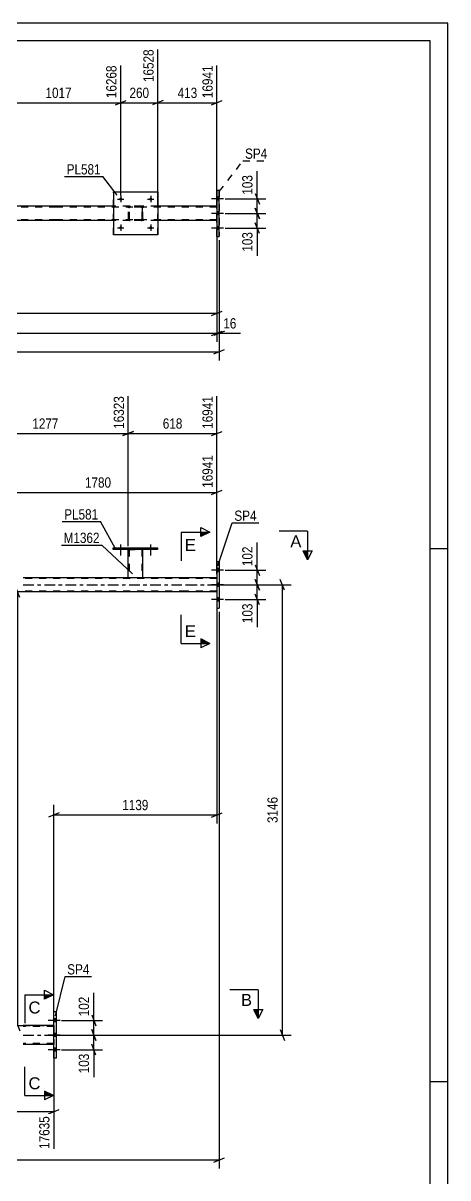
# Model space of a CAD drawing. Header units: millimetres. Extents: x -126 to 715, y -436 to 158.
# Drawn here: x 595.8 to 714.7, y -164.8 to 158.1 of the extents above; entities that cross this region are included whole.
import ezdxf

# ---------------------------------------------------------------- set-up
doc = ezdxf.new("R2010")
doc.units = ezdxf.units.MM
doc.linetypes.add('DXK_LINE_DOT2', pattern=[3.9198, 1.9599, -1.9599])
doc.linetypes.add('DXK_LINE_DOT3', pattern=[5.9187, 2.979, -0.9799, 0.9799, -0.9799])
doc.styles.add('Arial', font='ARIAL.TTF', dxfattribs={"height": 0.2})
doc.styles.add('Arial Narrow', font='ARIALN.TTF', dxfattribs={"height": 0.2})

# ---------------------------------------------------------------- blocks, each defined once
blk = doc.blocks.new('Unknown-232816294-1134')
at = {"color": 5, "linetype": 'Continuous'}
for p, q in [((714.67, 158.06), (-126.33, 158.06)), ((714.67, -435.94), (714.67, 158.06)), ((709.67, 153.06), (-121.33, 153.06)), ((709.67, -430.94), (709.67, 153.06)), ((714.67, 11.06), (709.67, 11.06)), ((714.67, -137.94), (709.67, -137.94))]:
    blk.add_line(p, q, dxfattribs=at)
blk = doc.blocks.new('Part-232816294-23075 - 23056')
at = {"color": 2, "linetype": 'Continuous'}
for p, q in [((650.05, 111.35), (650.05, 111.35)), ((650.05, 111.35), (650.69, 111.35)), ((650.05, 111.35), (650.05, 98.35)), ((650.69, 98.35), (650.69, 111.35)), ((650.05, 98.35), (650.05, 98.35)), ((650.05, 98.35), (650.69, 98.35))]:
    blk.add_line(p, q, dxfattribs=at)
at = {"color": 7, "linetype": 'DXK_LINE_DOT2'}
for p, q in [((650.05, 98.35), (650.05, 111.35)), ((650.69, 111.35), (650.69, 111.35)), ((650.69, 111.35), (650.69, 98.35)), ((650.69, 98.35), (650.69, 98.35))]:
    blk.add_line(p, q, dxfattribs=at)
blk = doc.blocks.new('Part-232816294-23153 - 23056')
at = {"color": 7, "linetype": 'DXK_LINE_DOT2'}
for p, q in [((605.03, 106.61), (267.49, 106.61)), ((650.05, 106.61), (605.13, 106.61)), ((633.53, 106.85), (621.13, 106.85)), ((650.05, 102.85), (650.05, 106.85)), ((605.03, 103.09), (267.49, 103.09)), ((650.05, 103.09), (605.13, 103.09)), ((633.53, 102.85), (621.13, 102.85))]:
    blk.add_line(p, q, dxfattribs=at)
at = {"color": 2, "linetype": 'Continuous'}
for p, q in [((605.03, 106.85), (588.34, 106.85)), ((621.13, 106.85), (605.13, 106.85)), ((650.05, 106.85), (633.53, 106.85)), ((605.03, 102.85), (588.34, 102.85)), ((621.13, 102.85), (605.13, 102.85)), ((650.05, 102.85), (633.53, 102.85))]:
    blk.add_line(p, q, dxfattribs=at)
blk = doc.blocks.new('Bolt-232816294-23193 - 23056')
at = {"linetype": 'Continuous'}
for points in [[(650.69, 108.51), (650.69, 109.39), (650.05, 109.39), (650.05, 108.51)], [(650.69, 108.51), (650.69, 109.39), (650.05, 109.39), (650.05, 108.51)], [(650.69, 108.51), (650.69, 109.39), (650.05, 109.39), (650.05, 108.51)], [(650.69, 104.41), (650.69, 105.29), (650.05, 105.29), (650.05, 104.41)], [(650.69, 104.41), (650.69, 105.29), (650.05, 105.29), (650.05, 104.41)], [(650.69, 100.31), (650.69, 101.19), (650.05, 101.19), (650.05, 100.31)], [(650.69, 100.31), (650.69, 101.19), (650.05, 101.19), (650.05, 100.31)], [(650.69, 100.31), (650.69, 101.19), (650.05, 101.19), (650.05, 100.31)]]:
    blk.add_hatch(color=1, dxfattribs=at).paths.add_polyline_path(points)
at = {"color": 1, "linetype": 'Continuous'}
for p, q in [((651.85, 108.95), (648.53, 108.95)), ((651.85, 108.95), (648.53, 108.95)), ((651.85, 108.95), (648.53, 108.95)), ((650.69, 109.39), (650.05, 109.39)), ((650.69, 109.39), (650.05, 109.39)), ((650.69, 109.39), (650.05, 109.39)), ((650.69, 108.51), (650.05, 108.51)), ((650.69, 108.51), (650.05, 108.51)), ((650.69, 108.51), (650.05, 108.51)), ((651.85, 104.85), (648.53, 104.85)), ((651.85, 104.85), (648.53, 104.85)), ((650.69, 105.29), (650.05, 105.29)), ((650.69, 105.29), (650.05, 105.29)), ((650.69, 104.41), (650.05, 104.41)), ((650.69, 104.41), (650.05, 104.41)), ((651.85, 100.75), (648.53, 100.75)), ((651.85, 100.75), (648.53, 100.75)), ((651.85, 100.75), (648.53, 100.75)), ((650.69, 101.19), (650.05, 101.19)), ((650.69, 101.19), (650.05, 101.19)), ((650.69, 101.19), (650.05, 101.19)), ((650.69, 100.31), (650.05, 100.31)), ((650.69, 100.31), (650.05, 100.31)), ((650.69, 100.31), (650.05, 100.31))]:
    blk.add_line(p, q, dxfattribs=at)
blk = doc.blocks.new('Part-232816294-70158 - 23056')
at = {"color": 7, "linetype": 'DXK_LINE_DOT2'}
for p, q in [((625.33, 106.37), (625.36, 106.56)), ((625.36, 106.56), (625.33, 106.37)), ((625.62, 106.82), (625.81, 106.85)), ((625.81, 106.85), (625.62, 106.82)), ((625.64, 106.54), (625.71, 106.59)), ((625.71, 106.59), (625.81, 106.61)), ((628.85, 106.85), (625.81, 106.85)), ((628.85, 106.61), (625.81, 106.61)), ((628.85, 106.85), (629.03, 106.82)), ((629.03, 106.82), (628.85, 106.85)), ((628.85, 106.61), (628.94, 106.59)), ((628.94, 106.59), (629.02, 106.54)), ((629.29, 106.56), (629.33, 106.37)), ((629.33, 106.37), (629.29, 106.56)), ((625.33, 103.33), (625.33, 106.37)), ((625.33, 103.33), (625.33, 106.37)), ((625.36, 103.15), (625.33, 103.33)), ((625.33, 103.33), (625.36, 103.15)), ((625.57, 106.37), (625.58, 106.46)), ((625.57, 103.33), (625.57, 106.37)), ((625.57, 103.33), (625.57, 106.37)), ((625.58, 103.24), (625.57, 103.33)), ((625.58, 106.46), (625.64, 106.54)), ((629.02, 106.54), (629.07, 106.46)), ((629.07, 106.46), (629.09, 106.37)), ((629.09, 103.33), (629.07, 103.24)), ((629.09, 103.33), (629.09, 106.37)), ((629.09, 106.37), (629.09, 103.33)), ((629.33, 103.33), (629.29, 103.15)), ((629.29, 103.15), (629.33, 103.33)), ((629.33, 103.33), (629.33, 106.37)), ((629.33, 103.33), (629.33, 106.37)), ((625.64, 103.16), (625.58, 103.24)), ((625.81, 102.85), (625.62, 102.89)), ((625.62, 102.89), (625.81, 102.85)), ((625.71, 103.11), (625.64, 103.16)), ((625.81, 103.09), (625.71, 103.11)), ((628.85, 103.09), (625.81, 103.09)), ((628.85, 102.85), (625.81, 102.85)), ((628.94, 103.11), (628.85, 103.09)), ((629.03, 102.89), (628.85, 102.85)), ((628.85, 102.85), (629.03, 102.89)), ((629.02, 103.16), (628.94, 103.11)), ((629.07, 103.24), (629.02, 103.16))]:
    blk.add_line(p, q, dxfattribs=at)
at = {"color": 7, "linetype": 'DXK_LINE_DOT3'}
blk.add_line((627.33, 104.85), (627.33, 104.85), dxfattribs=at)
at = {"color": 7, "linetype": 'DXK_LINE_DOT2'}
for centre, start, end in [((625.81, 106.37), 112.5, 157.5), ((625.81, 106.37), 112.5, 157.5), ((628.85, 106.37), 22.5, 67.5), ((628.85, 106.37), 22.5, 67.5), ((625.81, 103.33), 202.5, 247.5), ((625.81, 103.33), 202.5, 247.5), ((628.85, 103.33), 292.5, 337.5), ((628.85, 103.33), 292.5, 337.5)]:
    blk.add_arc(centre, 0.48, start, end, dxfattribs=at)
blk = doc.blocks.new('Part-232816294-70159 - 23056')
at = {"color": 2, "linetype": 'Continuous'}
for p, q in [((621.13, 110.85), (621.13, 98.85)), ((621.13, 110.85), (633.53, 110.85)), ((633.53, 110.85), (633.53, 98.85)), ((633.53, 98.85), (621.13, 98.85))]:
    blk.add_line(p, q, dxfattribs=at)
at = {"color": 7, "linetype": 'DXK_LINE_DOT2'}
for p, q in [((621.13, 98.85), (621.13, 110.85)), ((633.53, 98.85), (633.53, 110.85))]:
    blk.add_line(p, q, dxfattribs=at)
blk = doc.blocks.new('Bolt-232816294-70184 - 23056')
at = {"linetype": 'Continuous'}
for points in [[(623.57, 100.85, -1), (622.69, 100.85, -1)], [(631.97, 100.85, -1), (631.09, 100.85, -1)]]:
    blk.add_hatch(color=1, dxfattribs=at).paths.add_polyline_path(points)
at = {"color": 1, "linetype": 'Continuous'}
for p, q in [((622.25, 100.85), (624.01, 100.85)), ((623.13, 101.73), (623.13, 99.97)), ((630.65, 100.85), (632.41, 100.85)), ((631.53, 101.73), (631.53, 99.97))]:
    blk.add_line(p, q, dxfattribs=at)
blk = doc.blocks.new('Bolt-232816294-70185 - 23056')
at = {"linetype": 'Continuous'}
for points in [[(623.57, 108.85, -1), (622.69, 108.85, -1)], [(631.97, 108.85, -1), (631.09, 108.85, -1)]]:
    blk.add_hatch(color=1, dxfattribs=at).paths.add_polyline_path(points)
at = {"color": 1, "linetype": 'Continuous'}
for p, q in [((622.25, 108.85), (624.01, 108.85)), ((623.13, 109.73), (623.13, 107.97)), ((630.65, 108.85), (632.41, 108.85)), ((631.53, 109.73), (631.53, 107.97))]:
    blk.add_line(p, q, dxfattribs=at)
blk = doc.blocks.new('Part-232816294-1541 - 1357')
at = {"color": 2, "linetype": 'Continuous'}
for p, q in [((650.05, 7.5), (650.05, -5.5)), ((650.05, 7.5), (650.69, 7.5)), ((650.69, 7.5), (650.69, -5.5)), ((650.05, -5.5), (650.69, -5.5))]:
    blk.add_line(p, q, dxfattribs=at)
blk = doc.blocks.new('Part-232816294-1516 - 1357')
at = {"color": 2, "linetype": 'Continuous'}
for p, q in [((625.23, 3), (595.86, 3)), ((641.43, 3), (629.23, 3)), ((650.05, 3), (641.53, 3)), ((641.43, -1), (595.86, -1)), ((650.05, -1), (641.53, -1))]:
    blk.add_line(p, q, dxfattribs=at)
at = {"color": 7, "linetype": 'DXK_LINE_DOT2'}
for p, q in [((641.43, 2.76), (595.86, 2.76)), ((629.23, 3), (625.23, 3)), ((650.05, 2.76), (641.53, 2.76)), ((650.05, 3), (650.05, -1)), ((641.43, -0.76), (595.86, -0.76)), ((650.05, -0.76), (641.53, -0.76))]:
    blk.add_line(p, q, dxfattribs=at)
at = {"color": 7, "linetype": 'DXK_LINE_DOT3'}
for p, q in [((595.86, 1), (641.43, 1)), ((641.53, 1), (650.05, 1))]:
    blk.add_line(p, q, dxfattribs=at)
blk = doc.blocks.new('Part-232816294-1546 - 1357')
at = {"color": 2, "linetype": 'Continuous'}
for p, q in [((604.38, -131.36), (604.38, -118.36)), ((605.02, -118.36), (604.38, -118.36)), ((605.02, -118.36), (605.02, -131.36)), ((605.02, -131.36), (604.38, -131.36))]:
    blk.add_line(p, q, dxfattribs=at)
blk = doc.blocks.new('Part-232816294-1639 - 1357')
at = {"color": 2, "linetype": 'Continuous'}
for p, q in [((604.38, -122.22), (595.86, -122.22)), ((604.38, -127.5), (595.86, -127.5))]:
    blk.add_line(p, q, dxfattribs=at)
at = {"color": 7, "linetype": 'DXK_LINE_DOT2'}
for p, q in [((595.86, -122.22), (604.38, -122.22)), ((604.38, -122.46), (595.86, -122.46)), ((604.38, -122.22), (604.38, -127.5)), ((604.38, -127.26), (595.86, -127.26))]:
    blk.add_line(p, q, dxfattribs=at)
at = {"color": 7, "linetype": 'DXK_LINE_DOT3'}
blk.add_line((595.86, -124.86), (604.38, -124.86), dxfattribs=at)
blk = doc.blocks.new('Bolt-232816294-1714 - 1357')
at = {"linetype": 'Continuous'}
for points in [[(650.05, 5.54), (650.05, 4.66), (650.69, 4.66), (650.69, 5.54)], [(650.05, 5.54), (650.05, 4.66), (650.69, 4.66), (650.69, 5.54)], [(650.05, 5.54), (650.05, 4.66), (650.69, 4.66), (650.69, 5.54)], [(650.05, 1.44), (650.05, 0.56), (650.69, 0.56), (650.69, 1.44)], [(650.05, 1.44), (650.05, 0.56), (650.69, 0.56), (650.69, 1.44)], [(650.05, -2.66), (650.05, -3.54), (650.69, -3.54), (650.69, -2.66)], [(650.05, -2.66), (650.05, -3.54), (650.69, -3.54), (650.69, -2.66)], [(650.05, -2.66), (650.05, -3.54), (650.69, -3.54), (650.69, -2.66)]]:
    blk.add_hatch(color=1, dxfattribs=at).paths.add_polyline_path(points)
at = {"color": 1, "linetype": 'Continuous'}
for p, q in [((651.85, 5.1), (648.53, 5.1)), ((651.85, 5.1), (648.53, 5.1)), ((651.85, 5.1), (648.53, 5.1)), ((650.69, 5.54), (650.05, 5.54)), ((650.69, 5.54), (650.05, 5.54)), ((650.69, 5.54), (650.05, 5.54)), ((650.69, 4.66), (650.05, 4.66)), ((650.69, 4.66), (650.05, 4.66)), ((650.69, 4.66), (650.05, 4.66)), ((651.85, 1), (648.53, 1)), ((651.85, 1), (648.53, 1)), ((650.69, 1.44), (650.05, 1.44)), ((650.69, 1.44), (650.05, 1.44)), ((650.69, 0.56), (650.05, 0.56)), ((650.69, 0.56), (650.05, 0.56)), ((651.85, -3.1), (648.53, -3.1)), ((651.85, -3.1), (648.53, -3.1)), ((651.85, -3.1), (648.53, -3.1)), ((650.69, -2.66), (650.05, -2.66)), ((650.69, -2.66), (650.05, -2.66)), ((650.69, -2.66), (650.05, -2.66)), ((650.69, -3.54), (650.05, -3.54)), ((650.69, -3.54), (650.05, -3.54)), ((650.69, -3.54), (650.05, -3.54))]:
    blk.add_line(p, q, dxfattribs=at)
blk = doc.blocks.new('Bolt-232816294-1715 - 1357')
at = {"linetype": 'Continuous'}
for points in [[(604.38, -120.32), (604.38, -121.2), (605.02, -121.2), (605.02, -120.32)], [(604.38, -120.32), (604.38, -121.2), (605.02, -121.2), (605.02, -120.32)], [(604.38, -120.32), (604.38, -121.2), (605.02, -121.2), (605.02, -120.32)], [(604.38, -124.42), (604.38, -125.3), (605.02, -125.3), (605.02, -124.42)], [(604.38, -124.42), (604.38, -125.3), (605.02, -125.3), (605.02, -124.42)], [(604.38, -128.52), (604.38, -129.4), (605.02, -129.4), (605.02, -128.52)], [(604.38, -128.52), (604.38, -129.4), (605.02, -129.4), (605.02, -128.52)], [(604.38, -128.52), (604.38, -129.4), (605.02, -129.4), (605.02, -128.52)]]:
    blk.add_hatch(color=1, dxfattribs=at).paths.add_polyline_path(points)
at = {"color": 1, "linetype": 'Continuous'}
for p, q in [((606.18, -120.76), (602.86, -120.76)), ((606.18, -120.76), (602.86, -120.76)), ((606.18, -120.76), (602.86, -120.76)), ((605.02, -120.32), (604.38, -120.32)), ((605.02, -120.32), (604.38, -120.32)), ((605.02, -120.32), (604.38, -120.32)), ((605.02, -121.2), (604.38, -121.2)), ((605.02, -121.2), (604.38, -121.2)), ((605.02, -121.2), (604.38, -121.2)), ((606.18, -124.86), (602.86, -124.86)), ((606.18, -124.86), (602.86, -124.86)), ((605.02, -124.42), (604.38, -124.42)), ((605.02, -124.42), (604.38, -124.42)), ((605.02, -125.3), (604.38, -125.3)), ((605.02, -125.3), (604.38, -125.3)), ((606.18, -128.96), (602.86, -128.96)), ((606.18, -128.96), (602.86, -128.96)), ((606.18, -128.96), (602.86, -128.96)), ((605.02, -128.52), (604.38, -128.52)), ((605.02, -128.52), (604.38, -128.52)), ((605.02, -128.52), (604.38, -128.52)), ((605.02, -129.4), (604.38, -129.4)), ((605.02, -129.4), (604.38, -129.4)), ((605.02, -129.4), (604.38, -129.4))]:
    blk.add_line(p, q, dxfattribs=at)
blk = doc.blocks.new('Part-232816294-70612 - 1357')
at = {"color": 2, "linetype": 'Continuous'}
for p, q in [((625.23, 3), (625.23, 10.84)), ((629.23, 10.84), (629.23, 3)), ((629.19, 3), (625.23, 3)), ((629.23, 3), (629.19, 3))]:
    blk.add_line(p, q, dxfattribs=at)
at = {"color": 7, "linetype": 'DXK_LINE_DOT2'}
for p, q in [((625.23, 10.84), (629.23, 10.84)), ((625.23, 10.84), (625.23, 10.84)), ((625.23, 10.84), (625.23, 10.84)), ((625.47, 10.84), (625.47, 3)), ((628.99, 10.84), (628.99, 3)), ((629.23, 10.84), (629.23, 10.84)), ((629.23, 10.84), (629.23, 10.84)), ((628.97, 3), (628.99, 3))]:
    blk.add_line(p, q, dxfattribs=at)
blk = doc.blocks.new('Part-232816294-70613 - 1357')
at = {"color": 2, "linetype": 'Continuous'}
for p, q in [((621.03, 10.84), (621.03, 11.32)), ((621.03, 11.32), (633.43, 11.32)), ((633.43, 10.84), (621.03, 10.84)), ((633.43, 11.32), (633.43, 10.84))]:
    blk.add_line(p, q, dxfattribs=at)
blk = doc.blocks.new('Bolt-232816294-70638 - 1357')
at = {"linetype": 'Continuous'}
for points in [[(622.59, 10.84), (623.47, 10.84), (623.47, 11.32), (622.59, 11.32)], [(630.99, 10.84), (631.87, 10.84), (631.87, 11.32), (630.99, 11.32)]]:
    blk.add_hatch(color=1, dxfattribs=at).paths.add_polyline_path(points)
at = {"color": 1, "linetype": 'Continuous'}
for p, q in [((622.59, 11.32), (622.59, 10.84)), ((623.03, 12.32), (623.03, 9.2)), ((623.47, 11.32), (623.47, 10.84)), ((630.99, 11.32), (630.99, 10.84)), ((631.43, 12.32), (631.43, 9.2)), ((631.87, 11.32), (631.87, 10.84))]:
    blk.add_line(p, q, dxfattribs=at)
blk = doc.blocks.new('Bolt-232816294-70639 - 1357')
at = {"linetype": 'Continuous'}
for points in [[(622.59, 10.84), (623.47, 10.84), (623.47, 11.32), (622.59, 11.32)], [(630.99, 10.84), (631.87, 10.84), (631.87, 11.32), (630.99, 11.32)]]:
    blk.add_hatch(color=1, dxfattribs=at).paths.add_polyline_path(points)
at = {"color": 1, "linetype": 'Continuous'}
for p, q in [((622.59, 11.32), (622.59, 10.84)), ((623.03, 12.32), (623.03, 9.2)), ((623.47, 11.32), (623.47, 10.84)), ((630.99, 11.32), (630.99, 10.84)), ((631.43, 12.32), (631.43, 9.2)), ((631.87, 11.32), (631.87, 10.84))]:
    blk.add_line(p, q, dxfattribs=at)
blk = doc.blocks.new('StraightDimension-232816294-27544 - 23056')
at = {"color": 7, "linetype": 'Continuous'}
for p, q in [((650.05, 97.35), (650.05, 68.93)), ((650.69, 97.35), (650.69, 68.93)), ((648.55, 70.73), (651.55, 71.93)), ((652.19, 71.93), (649.19, 70.73)), ((650.05, 71.33), (650.69, 71.33))]:
    blk.add_line(p, q, dxfattribs=at)
at = {"color": 0}
blk.add_wipeout([(656.07, 72.08), (656.07, 76.28), (651.22, 76.28), (651.22, 72.08)], dxfattribs=at)
at = {"color": 7, "linetype": 'Continuous'}
blk.add_line((650.69, 71.33), (656.6, 71.33), dxfattribs=at)
blk.add_line((650.69, 71.33), (656.6, 71.33), dxfattribs=at)
at = {"color": 3, "style": 'Arial Narrow'}
blk.add_text('16', height=2.863, dxfattribs=at).set_placement((651.82, 72.68))
blk = doc.blocks.new('StraightDimension-232816294-82205 - 23056')
at = {"color": 7, "linetype": 'Continuous'}
for p, q in [((588.34, 107.85), (588.34, 150.72)), ((623.13, 109.85), (623.13, 146.22)), ((589.84, 136.38), (586.84, 135.18)), ((588.34, 135.78), (623.13, 135.78)), ((621.63, 135.18), (624.63, 136.38))]:
    blk.add_line(p, q, dxfattribs=at)
at = {"color": 0, "linetype": 'Continuous'}
blk.add_wipeout([(622.53, 146.82), (618.33, 146.82), (618.33, 136.48), (622.53, 136.48)], dxfattribs=at)
at = {"color": 0}
blk.add_wipeout([(609.99, 136.53), (609.99, 140.73), (601.48, 140.73), (601.48, 136.53)], dxfattribs=at)
at = {"color": 3, "linetype": 'Continuous', "style": 'Arial Narrow'}
blk.add_text('16268', height=2.863, rotation=90.0002, dxfattribs=at).set_placement((621.93, 137.08))
at = {"color": 3, "style": 'Arial Narrow'}
blk.add_text('1017', height=2.863, dxfattribs=at).set_placement((602.08, 137.13))
blk = doc.blocks.new('StraightDimension-232816294-82778 - 23056')
at = {"color": 7, "linetype": 'Continuous'}
for p, q in [((660.73, 110.45), (661.93, 107.45)), ((652.33, 108.95), (663.73, 108.95)), ((661.33, 104.85), (661.33, 108.95)), ((652.33, 104.85), (663.73, 104.85)), ((661.93, 103.35), (660.73, 106.35))]:
    blk.add_line(p, q, dxfattribs=at)
at = {"color": 0}
blk.add_wipeout([(660.58, 116.16), (656.38, 116.16), (656.38, 109.48), (660.58, 109.48)], dxfattribs=at)
at = {"color": 7, "linetype": 'Continuous'}
blk.add_line((661.33, 108.95), (661.33, 116.69), dxfattribs=at)
blk.add_line((661.33, 108.95), (661.33, 116.69), dxfattribs=at)
at = {"color": 3, "style": 'Arial Narrow'}
blk.add_text('103', height=2.863, rotation=90.0002, dxfattribs=at).set_placement((659.98, 110.08))
blk = doc.blocks.new('StraightDimension-232816294-27312 - 23056')
at = {"color": 7, "linetype": 'Continuous'}
for p, q in [((650.69, 97.35), (650.69, 63.76)), ((-22.48, 66.16), (650.69, 66.16)), ((649.19, 65.56), (652.19, 66.76))]:
    blk.add_line(p, q, dxfattribs=at)
blk = doc.blocks.new('StraightDimension-232816294-27545 - 23056')
at = {"color": 7, "linetype": 'Continuous'}
for p, q in [((650.05, 97.35), (650.05, 68.93)), ((-21.68, 71.33), (650.05, 71.33)), ((648.55, 70.73), (651.55, 71.93))]:
    blk.add_line(p, q, dxfattribs=at)
blk = doc.blocks.new('StraightDimension-232816294-49140 - 23056')
at = {"color": 7, "linetype": 'Continuous'}
for p, q in [((650.05, 101.85), (650.05, 74.53)), ((648.55, 76.33), (651.55, 77.53)), ((267.09, 76.93), (650.05, 76.93))]:
    blk.add_line(p, q, dxfattribs=at)
blk = doc.blocks.new('StraightDimension-232816294-82203 - 23056')
at = {"color": 7, "linetype": 'Continuous'}
for p, q in [((633.53, 107.85), (633.53, 150.72)), ((650.05, 107.85), (650.05, 146.22)), ((635.03, 136.38), (632.03, 135.18)), ((633.53, 135.78), (650.05, 135.78)), ((648.55, 135.18), (651.55, 136.38))]:
    blk.add_line(p, q, dxfattribs=at)
at = {"color": 0}
blk.add_wipeout([(645.13, 136.53), (645.13, 140.73), (638.45, 140.73), (638.45, 136.53)], dxfattribs=at)
at = {"color": 0, "linetype": 'Continuous'}
blk.add_wipeout([(649.45, 146.82), (645.25, 146.82), (645.25, 136.48), (649.45, 136.48)], dxfattribs=at)
at = {"color": 3, "linetype": 'Continuous', "style": 'Arial Narrow'}
blk.add_text('16941', height=2.863, rotation=90.0002, dxfattribs=at).set_placement((648.85, 137.08))
at = {"color": 3, "style": 'Arial Narrow'}
blk.add_text('413', height=2.863, dxfattribs=at).set_placement((639.05, 137.13))
blk = doc.blocks.new('StraightDimension-232816294-82204 - 23056')
at = {"color": 7, "linetype": 'Continuous'}
for p, q in [((633.53, 107.85), (633.53, 150.72)), ((623.13, 109.85), (623.13, 146.22)), ((621.63, 135.18), (624.63, 136.38)), ((623.13, 135.78), (633.53, 135.78)), ((635.03, 136.38), (632.03, 135.18))]:
    blk.add_line(p, q, dxfattribs=at)
at = {"color": 0}
blk.add_wipeout([(631.67, 136.53), (631.67, 140.73), (624.98, 140.73), (624.98, 136.53)], dxfattribs=at)
at = {"color": 0, "linetype": 'Continuous'}
blk.add_wipeout([(632.93, 151.32), (628.73, 151.32), (628.73, 140.98), (632.93, 140.98)], dxfattribs=at)
at = {"color": 3, "linetype": 'Continuous', "style": 'Arial Narrow'}
blk.add_text('16528', height=2.863, rotation=90.0002, dxfattribs=at).set_placement((632.33, 141.58))
at = {"color": 3, "style": 'Arial Narrow'}
blk.add_text('260', height=2.863, dxfattribs=at).set_placement((625.58, 137.13))
blk = doc.blocks.new('StraightDimension-232816294-82779 - 23056')
at = {"color": 7, "linetype": 'Continuous'}
for p, q in [((652.33, 104.85), (663.73, 104.85)), ((660.73, 106.35), (661.93, 103.35)), ((661.33, 100.75), (661.33, 104.85)), ((652.33, 100.75), (663.73, 100.75)), ((661.93, 99.25), (660.73, 102.25))]:
    blk.add_line(p, q, dxfattribs=at)
at = {"color": 0}
blk.add_wipeout([(660.58, 100.23), (656.38, 100.23), (656.38, 93.54), (660.58, 93.54)], dxfattribs=at)
at = {"color": 7, "linetype": 'Continuous'}
blk.add_line((661.33, 100.75), (661.33, 93.02), dxfattribs=at)
blk.add_line((661.33, 100.75), (661.33, 93.02), dxfattribs=at)
at = {"color": 3, "style": 'Arial Narrow'}
blk.add_text('103', height=2.863, rotation=90.0002, dxfattribs=at).set_placement((659.98, 94.14))
blk = doc.blocks.new('StraightDimension-232816294-47688 - 1357')
at = {"color": 7, "linetype": 'Continuous'}
for p, q in [((650.69, -6.5), (650.69, -162.19)), ((-73.82, -159.79), (650.69, -159.79)), ((649.19, -160.39), (652.19, -159.19))]:
    blk.add_line(p, q, dxfattribs=at)
blk = doc.blocks.new('StraightDimension-232816294-47794 - 1357')
at = {"color": 7, "linetype": 'Continuous'}
for p, q in [((543.64, -123.22), (543.64, -156.7)), ((604.38, -128.5), (604.38, -156.7)), ((545.14, -145.66), (542.14, -146.86)), ((543.64, -146.26), (604.38, -146.26)), ((602.88, -146.86), (605.88, -145.66))]:
    blk.add_line(p, q, dxfattribs=at)
at = {"color": 0}
blk.add_wipeout([(578.26, -145.51), (578.26, -141.31), (569.75, -141.31), (569.75, -145.51)], dxfattribs=at)
at = {"color": 0, "linetype": 'Continuous'}
blk.add_wipeout([(603.78, -146.96), (599.58, -146.96), (599.58, -157.3), (603.78, -157.3)], dxfattribs=at)
at = {"color": 3, "style": 'Arial Narrow'}
blk.add_text('1637', height=2.863, dxfattribs=at).set_placement((570.35, -144.91))
at = {"color": 3, "linetype": 'Continuous', "style": 'Arial Narrow'}
blk.add_text('17635', height=2.863, rotation=90.0002, dxfattribs=at).set_placement((603.18, -156.7))
blk = doc.blocks.new('StraightDimension-232816294-47676 - 1357')
at = {"color": 7, "linetype": 'Continuous'}
for p, q in [((651.05, 1), (670.78, 1)), ((668.98, -0.5), (667.78, 2.5)), ((668.38, -124.86), (668.38, 1)), ((605.38, -124.86), (670.78, -124.86)), ((667.78, -123.36), (668.98, -126.36))]:
    blk.add_line(p, q, dxfattribs=at)
at = {"color": 0}
blk.add_wipeout([(667.63, -57.67), (663.43, -57.67), (663.43, -66.19), (667.63, -66.19)], dxfattribs=at)
at = {"color": 3, "style": 'Arial Narrow'}
blk.add_text('3146', height=2.863, rotation=90.0002, dxfattribs=at).set_placement((667.03, -65.59))
blk = doc.blocks.new('StraightDimension-232816294-48154 - 1357')
at = {"color": 7, "linetype": 'Continuous'}
for p, q in [((583.5, 0), (583.5, 37.27)), ((650.05, 4), (650.05, 37.27)), ((585, 27.43), (582, 26.23)), ((583.5, 26.83), (650.05, 26.83)), ((648.55, 26.23), (651.55, 27.43))]:
    blk.add_line(p, q, dxfattribs=at)
at = {"color": 0, "linetype": 'Continuous'}
blk.add_wipeout([(649.45, 37.87), (645.25, 37.87), (645.25, 27.53), (649.45, 27.53)], dxfattribs=at)
at = {"color": 0}
blk.add_wipeout([(621.03, 27.58), (621.03, 31.78), (612.52, 31.78), (612.52, 27.58)], dxfattribs=at)
at = {"color": 3, "linetype": 'Continuous', "style": 'Arial Narrow'}
blk.add_text('16941', height=2.863, rotation=90.0002, dxfattribs=at).set_placement((648.85, 28.13))
at = {"color": 3, "style": 'Arial Narrow'}
blk.add_text('1780', height=2.863, dxfattribs=at).set_placement((613.12, 28.18))
blk = doc.blocks.new('StraightDimension-232816294-83097 - 1357')
at = {"color": 7, "linetype": 'Continuous'}
for p, q in [((660.74, 6.6), (661.94, 3.6)), ((652.34, 5.1), (663.74, 5.1)), ((661.34, 1), (661.34, 5.1)), ((652.34, 1), (663.74, 1)), ((661.94, -0.5), (660.74, 2.5))]:
    blk.add_line(p, q, dxfattribs=at)
at = {"color": 0}
blk.add_wipeout([(660.59, 12.31), (656.39, 12.31), (656.39, 5.63), (660.59, 5.63)], dxfattribs=at)
at = {"color": 7, "linetype": 'Continuous'}
blk.add_line((661.34, 5.1), (661.34, 12.83), dxfattribs=at)
blk.add_line((661.34, 5.1), (661.34, 12.83), dxfattribs=at)
at = {"color": 3, "style": 'Arial Narrow'}
blk.add_text('102', height=2.863, rotation=90.0002, dxfattribs=at).set_placement((659.99, 6.23))
blk = doc.blocks.new('StraightDimension-232816294-83145 - 1357')
at = {"color": 7, "linetype": 'Continuous'}
for p, q in [((615, -119.26), (616.2, -122.26)), ((606.6, -120.76), (618, -120.76)), ((615.6, -124.86), (615.6, -120.76)), ((606.6, -124.86), (618, -124.86)), ((616.2, -126.36), (615, -123.36))]:
    blk.add_line(p, q, dxfattribs=at)
at = {"color": 0}
blk.add_wipeout([(614.85, -113.55), (610.65, -113.55), (610.65, -120.23), (614.85, -120.23)], dxfattribs=at)
at = {"color": 7, "linetype": 'Continuous'}
blk.add_line((615.6, -120.76), (615.6, -113.03), dxfattribs=at)
blk.add_line((615.6, -120.76), (615.6, -113.03), dxfattribs=at)
at = {"color": 3, "style": 'Arial Narrow'}
blk.add_text('102', height=2.863, rotation=90.0002, dxfattribs=at).set_placement((614.25, -119.63))
blk = doc.blocks.new('StraightDimension-232816294-21406 - 1357')
at = {"color": 7, "linetype": 'Continuous'}
for p, q in [((650.05, -2), (650.05, -65.74)), ((604.38, -121.22), (604.38, -60.49)), ((605.88, -62.74), (602.88, -63.94)), ((604.38, -63.34), (650.05, -63.34)), ((648.55, -63.94), (651.55, -62.74))]:
    blk.add_line(p, q, dxfattribs=at)
at = {"color": 0}
blk.add_wipeout([(631.47, -62.59), (631.47, -58.39), (622.96, -58.39), (622.96, -62.59)], dxfattribs=at)
at = {"color": 3, "style": 'Arial Narrow'}
blk.add_text('1139', height=2.863, dxfattribs=at).set_placement((623.56, -61.99))
blk = doc.blocks.new('StraightDimension-232816294-2396 - 1357')
at = {"color": 7, "linetype": 'Continuous'}
for p, q in [((594.92, -2.5), (593.72, 0.5)), ((605.48, -1), (591.47, -1)), ((594.32, -122.22), (594.32, -1)), ((568.09, -122.22), (596.72, -122.22)), ((593.72, -120.72), (594.92, -123.72))]:
    blk.add_line(p, q, dxfattribs=at)
at = {"color": 0}
blk.add_wipeout([(593.57, -57.35), (589.37, -57.35), (589.37, -65.87), (593.57, -65.87)], dxfattribs=at)
at = {"color": 3, "style": 'Arial Narrow'}
blk.add_text('3030', height=2.863, rotation=90.0002, dxfattribs=at).set_placement((592.97, -65.27))
blk = doc.blocks.new('StraightDimension-232816294-84318 - 1357')
at = {"color": 7, "linetype": 'Continuous'}
for p, q in [((578.88, 11.84), (578.88, 53.76)), ((625.23, 11.84), (625.23, 53.76)), ((580.38, 43.92), (577.38, 42.72)), ((578.88, 43.32), (625.23, 43.32)), ((623.73, 42.72), (626.73, 43.92))]:
    blk.add_line(p, q, dxfattribs=at)
at = {"color": 0, "linetype": 'Continuous'}
blk.add_wipeout([(624.63, 54.36), (620.43, 54.36), (620.43, 44.02), (624.63, 44.02)], dxfattribs=at)
at = {"color": 0}
blk.add_wipeout([(606.31, 44.07), (606.31, 48.27), (597.8, 48.27), (597.8, 44.07)], dxfattribs=at)
at = {"color": 3, "linetype": 'Continuous', "style": 'Arial Narrow'}
blk.add_text('16323', height=2.863, rotation=90.0002, dxfattribs=at).set_placement((624.03, 44.62))
at = {"color": 3, "style": 'Arial Narrow'}
blk.add_text('1277', height=2.863, dxfattribs=at).set_placement((598.4, 44.67))
blk = doc.blocks.new('StraightDimension-232816294-83098 - 1357')
at = {"color": 7, "linetype": 'Continuous'}
for p, q in [((652.34, 1), (663.74, 1)), ((660.74, 2.5), (661.94, -0.5)), ((661.34, -3.1), (661.34, 1)), ((652.34, -3.1), (663.74, -3.1)), ((661.94, -4.6), (660.74, -1.6))]:
    blk.add_line(p, q, dxfattribs=at)
at = {"color": 0}
blk.add_wipeout([(660.59, -3.62), (656.39, -3.62), (656.39, -10.31), (660.59, -10.31)], dxfattribs=at)
at = {"color": 7, "linetype": 'Continuous'}
blk.add_line((661.34, -3.1), (661.34, -10.83), dxfattribs=at)
blk.add_line((661.34, -3.1), (661.34, -10.83), dxfattribs=at)
at = {"color": 3, "style": 'Arial Narrow'}
blk.add_text('103', height=2.863, rotation=90.0002, dxfattribs=at).set_placement((659.99, -9.71))
blk = doc.blocks.new('StraightDimension-232816294-83146 - 1357')
at = {"color": 7, "linetype": 'Continuous'}
for p, q in [((606.6, -124.86), (618, -124.86)), ((615, -123.36), (616.2, -126.36)), ((615.6, -128.96), (615.6, -124.86)), ((606.6, -128.96), (618, -128.96)), ((616.2, -130.46), (615, -127.46))]:
    blk.add_line(p, q, dxfattribs=at)
at = {"color": 0}
blk.add_wipeout([(614.85, -129.48), (610.65, -129.48), (610.65, -136.17), (614.85, -136.17)], dxfattribs=at)
at = {"color": 7, "linetype": 'Continuous'}
blk.add_line((615.6, -128.96), (615.6, -136.69), dxfattribs=at)
blk.add_line((615.6, -128.96), (615.6, -136.69), dxfattribs=at)
at = {"color": 3, "style": 'Arial Narrow'}
blk.add_text('103', height=2.863, rotation=90.0002, dxfattribs=at).set_placement((614.25, -135.57))
blk = doc.blocks.new('StraightDimension-232816294-84317 - 1357')
at = {"color": 7, "linetype": 'Continuous'}
for p, q in [((625.23, 11.84), (625.23, 53.76)), ((650.05, 4), (650.05, 53.76)), ((626.73, 43.92), (623.73, 42.72)), ((625.23, 43.32), (650.05, 43.32)), ((648.55, 42.72), (651.55, 43.92))]:
    blk.add_line(p, q, dxfattribs=at)
at = {"color": 0, "linetype": 'Continuous'}
blk.add_wipeout([(649.45, 54.36), (645.25, 54.36), (645.25, 44.02), (649.45, 44.02)], dxfattribs=at)
at = {"color": 0}
blk.add_wipeout([(640.98, 44.07), (640.98, 48.27), (634.3, 48.27), (634.3, 44.07)], dxfattribs=at)
at = {"color": 3, "linetype": 'Continuous', "style": 'Arial Narrow'}
blk.add_text('16941', height=2.863, rotation=90.0002, dxfattribs=at).set_placement((648.85, 44.62))
at = {"color": 3, "style": 'Arial Narrow'}
blk.add_text('618', height=2.863, dxfattribs=at).set_placement((634.9, 44.67))
blk = doc.blocks.new('Mark-232816294-28104 - 23056')
at = {"color": 0}
blk.add_wipeout([(664.12, 120.13), (664.12, 123.13), (657.91, 123.13), (657.91, 120.13)], dxfattribs=at)
blk.add_wipeout([(664.12, 120.13), (664.12, 123.13), (657.91, 123.13), (657.91, 120.13)], dxfattribs=at)
at = {"color": 30, "linetype": 'DXK_LINE_DOT2'}
for p, q in [((650.69, 110.94), (657.31, 119.53)), ((657.31, 119.53), (664.72, 119.53))]:
    blk.add_line(p, q, dxfattribs=at)
at = {"color": 3, "style": 'Arial Narrow'}
blk.add_text('SP4', height=2.863, dxfattribs=at).set_placement((657.91, 120.13))
blk = doc.blocks.new('Mark-232816294-83014 - 23056')
at = {"color": 0}
blk.add_wipeout([(617.5, 115.73), (617.5, 118.73), (608, 118.73), (608, 115.73)], dxfattribs=at)
blk.add_wipeout([(617.5, 115.73), (617.5, 118.73), (608, 118.73), (608, 115.73)], dxfattribs=at)
at = {"color": 30, "linetype": 'Continuous'}
for p in [(607.4, 115.13), (622.14, 109.94)]:
    blk.add_line(p, (618.1, 115.13), dxfattribs=at)
at = {"color": 3, "style": 'Arial Narrow'}
blk.add_text('PL581', height=2.863, dxfattribs=at).set_placement((608, 115.73))
blk = doc.blocks.new('Mark-232816294-1542 - 1357')
at = {"color": 0}
blk.add_wipeout([(614.37, -107.93), (614.37, -104.93), (608.16, -104.93), (608.16, -107.93)], dxfattribs=at)
blk.add_wipeout([(614.37, -107.93), (614.37, -104.93), (608.16, -104.93), (608.16, -107.93)], dxfattribs=at)
at = {"color": 30, "linetype": 'Continuous'}
for p, q in [((604.86, -119.47), (607.56, -108.53)), ((607.56, -108.53), (614.97, -108.53))]:
    blk.add_line(p, q, dxfattribs=at)
at = {"color": 3, "style": 'Arial Narrow'}
blk.add_text('SP4', height=2.863, dxfattribs=at).set_placement((608.16, -107.93))
blk = doc.blocks.new('Mark-232816294-1537 - 1357')
at = {"color": 0}
blk.add_wipeout([(661.13, 18.9), (661.13, 21.9), (654.92, 21.9), (654.92, 18.9)], dxfattribs=at)
blk.add_wipeout([(661.13, 18.9), (661.13, 21.9), (654.92, 21.9), (654.92, 18.9)], dxfattribs=at)
at = {"color": 30, "linetype": 'Continuous'}
for p, q in [((650.31, 6.36), (654.32, 18.3)), ((654.32, 18.3), (661.73, 18.3))]:
    blk.add_line(p, q, dxfattribs=at)
at = {"color": 3, "style": 'Arial Narrow'}
blk.add_text('SP4', height=2.863, dxfattribs=at).set_placement((654.92, 18.9))
blk = doc.blocks.new('SectionMark-232816294-3114 - 1357')
at = {"color": 6, "linetype": 'Continuous'}
for p, q in [((601.82, -112.34), (604.32, -113.59)), ((596.32, -113.59), (604.32, -113.59)), ((596.32, -141.78), (604.32, -141.78)), ((604.32, -141.78), (601.82, -143.03))]:
    blk.add_line(p, q, dxfattribs=at)
at = {"color": 0, "linetype": 'Continuous'}
for points in [[(600.69, -118.84), (600.69, -115.34), (597.32, -115.34), (597.32, -118.84)], [(600.69, -140.03), (600.69, -136.53), (597.32, -136.53), (597.32, -140.03)]]:
    blk.add_wipeout(points, dxfattribs=at)
at = {"linetype": 'Continuous'}
for points in [[(601.82, -114.84), (601.82, -113.59), (604.32, -113.59)], [(601.82, -141.78), (601.82, -140.53), (604.32, -141.78)]]:
    blk.add_hatch(color=6, dxfattribs=at).paths.add_polyline_path(points)
at = {"color": 6, "linetype": 'Continuous'}
for p, q in [((601.82, -114.84), (601.82, -112.34)), ((596.32, -113.59), (596.32, -121.59)), ((604.32, -113.59), (601.82, -114.84)), ((596.32, -141.78), (596.32, -133.78)), ((604.32, -141.78), (601.82, -140.53)), ((601.82, -140.53), (601.82, -143.03))]:
    blk.add_line(p, q, dxfattribs=at)
at = {"color": 3, "linetype": 'Continuous', "style": 'Arial'}
for p in [(597.32, -118.84), (597.32, -140.03)]:
    blk.add_text('C', height=3.34, dxfattribs=at).set_placement(p)
blk = doc.blocks.new('SectionMark-232816294-3120 - 1357')
at = {"color": 6, "linetype": 'Continuous'}
for p in [(661.62, -112.22), (662.87, -117.72)]:
    blk.add_line(p, (661.62, -120.22), dxfattribs=at)
at = {"color": 0, "linetype": 'Continuous'}
blk.add_wipeout([(659.87, -116.72), (659.87, -113.22), (656.76, -113.22), (656.76, -116.72)], dxfattribs=at)
at = {"linetype": 'Continuous'}
blk.add_hatch(color=6, dxfattribs=at).paths.add_polyline_path([(660.37, -117.72), (661.62, -117.72), (661.62, -120.22)])
at = {"color": 6, "linetype": 'Continuous'}
for p, q in [((661.62, -112.22), (653.62, -112.22)), ((660.37, -117.72), (662.87, -117.72)), ((661.62, -120.22), (660.37, -117.72))]:
    blk.add_line(p, q, dxfattribs=at)
at = {"color": 3, "linetype": 'Continuous', "style": 'Arial'}
blk.add_text('B', height=3.34, dxfattribs=at).set_placement((656.76, -116.72))
blk = doc.blocks.new('SectionMark-232816294-23218 - 1357')
at = {"color": 6, "linetype": 'Continuous'}
for p in [(675.43, 16), (676.68, 10.5)]:
    blk.add_line(p, (675.43, 8), dxfattribs=at)
at = {"color": 0, "linetype": 'Continuous'}
blk.add_wipeout([(673.68, 11.5), (673.68, 15), (670.57, 15), (670.57, 11.5)], dxfattribs=at)
at = {"linetype": 'Continuous'}
blk.add_hatch(color=6, dxfattribs=at).paths.add_polyline_path([(674.18, 10.5), (675.43, 10.5), (675.43, 8)])
at = {"color": 6, "linetype": 'Continuous'}
for p, q in [((675.43, 16), (667.43, 16)), ((674.18, 10.5), (676.68, 10.5)), ((675.43, 8), (674.18, 10.5))]:
    blk.add_line(p, q, dxfattribs=at)
at = {"color": 3, "linetype": 'Continuous', "style": 'Arial'}
blk.add_text('A', height=3.34, dxfattribs=at).set_placement((670.57, 11.5))
blk = doc.blocks.new('SectionMark-232816294-34743 - 1357')
at = {"color": 6, "linetype": 'Continuous'}
for p, q in [((645.55, 16.99), (648.05, 15.74)), ((640.05, 15.74), (648.05, 15.74)), ((640.05, -15.37), (648.05, -15.37)), ((648.05, -15.37), (645.55, -16.62))]:
    blk.add_line(p, q, dxfattribs=at)
at = {"color": 0, "linetype": 'Continuous'}
for points in [[(644.16, 10.49), (644.16, 13.99), (641.05, 13.99), (641.05, 10.49)], [(644.16, -13.62), (644.16, -10.12), (641.05, -10.12), (641.05, -13.62)]]:
    blk.add_wipeout(points, dxfattribs=at)
at = {"linetype": 'Continuous'}
for points in [[(645.55, 14.49), (645.55, 15.74), (648.05, 15.74)], [(645.55, -15.37), (645.55, -14.12), (648.05, -15.37)]]:
    blk.add_hatch(color=6, dxfattribs=at).paths.add_polyline_path(points)
at = {"color": 6, "linetype": 'Continuous'}
for p, q in [((645.55, 14.49), (645.55, 16.99)), ((640.05, 15.74), (640.05, 7.74)), ((648.05, 15.74), (645.55, 14.49)), ((640.05, -15.37), (640.05, -7.37)), ((648.05, -15.37), (645.55, -14.12)), ((645.55, -14.12), (645.55, -16.62))]:
    blk.add_line(p, q, dxfattribs=at)
at = {"color": 3, "linetype": 'Continuous', "style": 'Arial'}
for p in [(641.05, 10.49), (641.05, -13.62)]:
    blk.add_text('E', height=3.34, dxfattribs=at).set_placement(p)
blk = doc.blocks.new('Mark-232816294-83281 - 1357')
at = {"color": 0}
blk.add_wipeout([(617.21, 12.71), (617.21, 15.71), (607.16, 15.71), (607.16, 12.71)], dxfattribs=at)
blk.add_wipeout([(617.21, 12.71), (617.21, 15.71), (607.16, 15.71), (607.16, 12.71)], dxfattribs=at)
at = {"color": 30, "linetype": 'Continuous'}
for p in [(606.56, 12.11), (626.4, 4.11)]:
    blk.add_line(p, (617.81, 12.11), dxfattribs=at)
at = {"color": 3, "style": 'Arial Narrow'}
blk.add_text('M1362', height=2.863, dxfattribs=at).set_placement((607.16, 12.71))
blk = doc.blocks.new('Mark-232816294-83284 - 1357')
at = {"color": 0}
blk.add_wipeout([(616.83, 19.27), (616.83, 22.27), (607.32, 22.27), (607.32, 19.27)], dxfattribs=at)
blk.add_wipeout([(616.83, 19.27), (616.83, 22.27), (607.32, 22.27), (607.32, 19.27)], dxfattribs=at)
at = {"color": 30, "linetype": 'Continuous'}
for p in [(606.72, 18.67), (621.67, 11.09)]:
    blk.add_line(p, (617.43, 18.67), dxfattribs=at)
at = {"color": 3, "style": 'Arial Narrow'}
blk.add_text('PL581', height=2.863, dxfattribs=at).set_placement((607.32, 19.27))

msp = doc.modelspace()

# ---------------------------------------------------------------- block references
for name in ['Unknown-232816294-1134', 'Part-232816294-70159 - 23056', 'Part-232816294-23075 - 23056', 'Part-232816294-23153 - 23056', 'Bolt-232816294-70185 - 23056', 'Part-232816294-70158 - 23056', 'Bolt-232816294-23193 - 23056', 'Bolt-232816294-70184 - 23056', 'Part-232816294-70613 - 1357', 'Bolt-232816294-70638 - 1357', 'Bolt-232816294-70639 - 1357', 'Part-232816294-70612 - 1357', 'Part-232816294-1541 - 1357', 'Bolt-232816294-1714 - 1357', 'Part-232816294-1516 - 1357', 'Part-232816294-1546 - 1357', 'Part-232816294-1639 - 1357', 'Bolt-232816294-1715 - 1357']:
    msp.add_blockref(name, (0, 0))

# ---------------------------------------------------------------- next in the draw order: block references
for name in ['StraightDimension-232816294-82205 - 23056', 'StraightDimension-232816294-82778 - 23056', 'StraightDimension-232816294-27544 - 23056', 'StraightDimension-232816294-47688 - 1357']:
    msp.add_blockref(name, (0, 0))

# ---------------------------------------------------------------- next in the draw order: block references
for name in ['StraightDimension-232816294-82203 - 23056', 'StraightDimension-232816294-27312 - 23056', 'StraightDimension-232816294-47794 - 1357']:
    msp.add_blockref(name, (0, 0))

# ---------------------------------------------------------------- next in the draw order: block references
for name in ['StraightDimension-232816294-82204 - 23056', 'Mark-232816294-28104 - 23056', 'StraightDimension-232816294-27545 - 23056', 'StraightDimension-232816294-47676 - 1357']:
    msp.add_blockref(name, (0, 0))

# ---------------------------------------------------------------- next in the draw order: block references
for name in ['Mark-232816294-83014 - 23056', 'StraightDimension-232816294-49140 - 23056', 'StraightDimension-232816294-48154 - 1357', 'StraightDimension-232816294-83145 - 1357']:
    msp.add_blockref(name, (0, 0))

# ---------------------------------------------------------------- next in the draw order: block references
for name in ['StraightDimension-232816294-82779 - 23056', 'StraightDimension-232816294-84318 - 1357', 'StraightDimension-232816294-83097 - 1357']:
    msp.add_blockref(name, (0, 0))

# ---------------------------------------------------------------- next in the draw order: block references
msp.add_blockref('StraightDimension-232816294-21406 - 1357', (0, 0))

# ---------------------------------------------------------------- next in the draw order: block references
for name in ['StraightDimension-232816294-2396 - 1357', 'StraightDimension-232816294-83098 - 1357']:
    msp.add_blockref(name, (0, 0))

# ---------------------------------------------------------------- next in the draw order: block references
for name in ['StraightDimension-232816294-84317 - 1357', 'Mark-232816294-1542 - 1357', 'StraightDimension-232816294-83146 - 1357']:
    msp.add_blockref(name, (0, 0))

# ---------------------------------------------------------------- next in the draw order: block references
for name in ['Mark-232816294-1537 - 1357', 'SectionMark-232816294-3114 - 1357']:
    msp.add_blockref(name, (0, 0))

# ---------------------------------------------------------------- next in the draw order: block references
for name in ['SectionMark-232816294-23218 - 1357', 'SectionMark-232816294-3120 - 1357']:
    msp.add_blockref(name, (0, 0))

# ---------------------------------------------------------------- next in the draw order: block references
for name in ['SectionMark-232816294-34743 - 1357', 'Mark-232816294-83281 - 1357']:
    msp.add_blockref(name, (0, 0))

# ---------------------------------------------------------------- next in the draw order: block references
msp.add_blockref('Mark-232816294-83284 - 1357', (0, 0))

doc.saveas('drawing.dxf')
